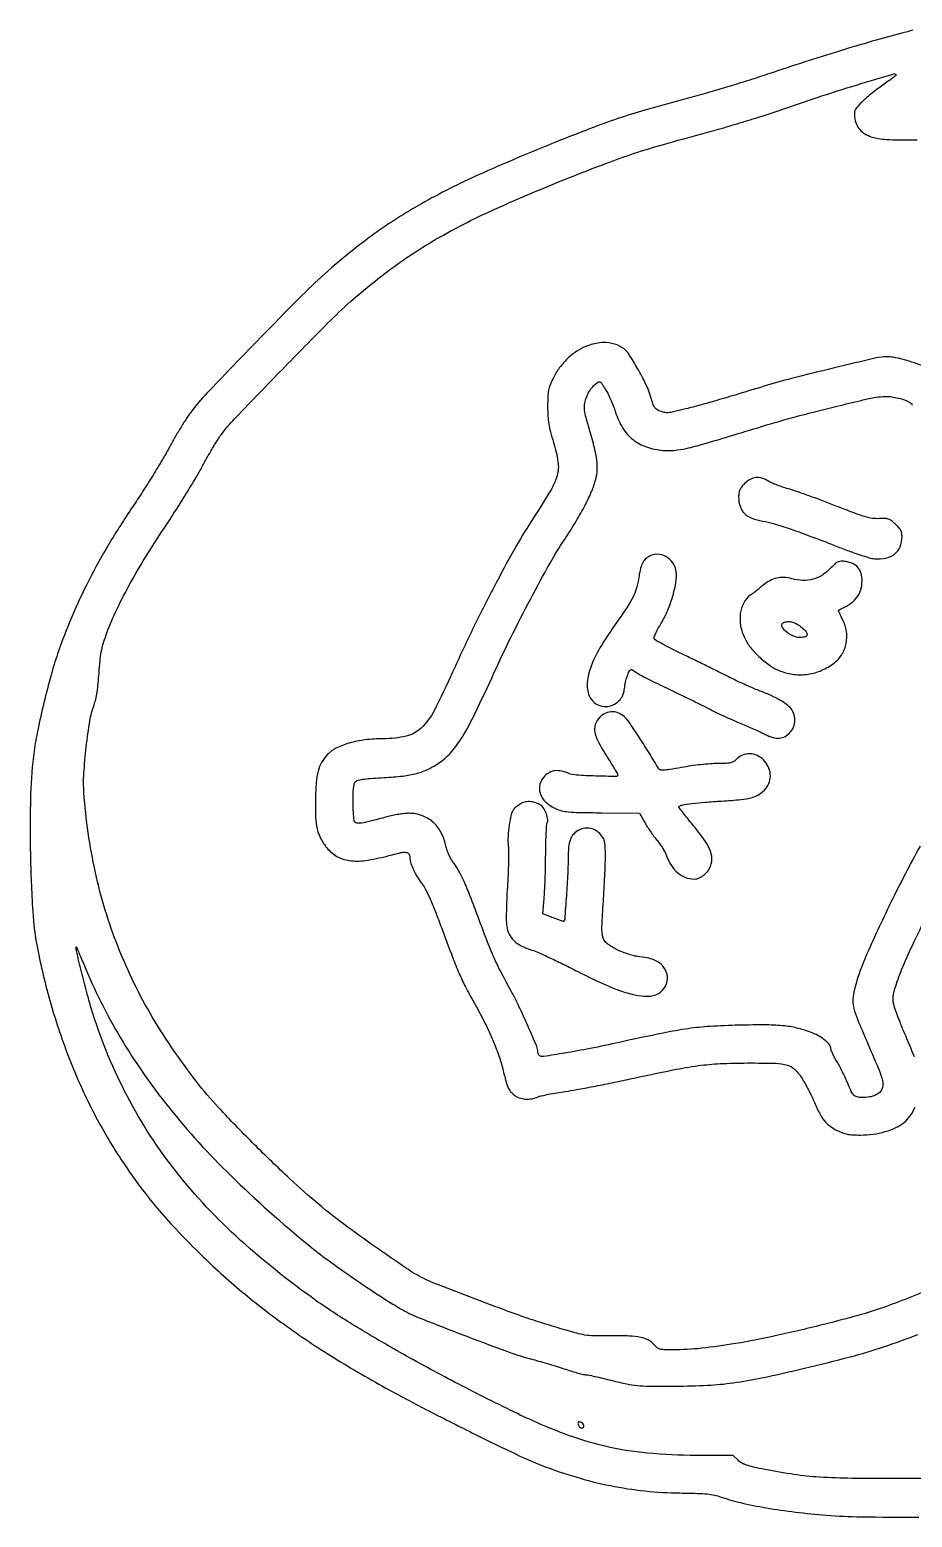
# Model space of a CAD drawing. Extents: x 283 to 3298, y 79 to 3222.
# Drawn here: x 407 to 904, y 79 to 916 of the extents above; entities that cross this region are included whole.
import ezdxf

# ---------------------------------------------------------------- set-up
doc = ezdxf.new("R2010")
doc.units = 0

msp = doc.modelspace()

# ---------------------------------------------------------------- linework, layer by layer
for points in [[(904.059446, 915.776656, -0.001696), (897.930393, 914.144609, 0.005793), (881.269694, 909.561689, 0.004164), (862.768037, 904.073843, 0.003962), (843.248123, 897.937136, 0.003769), (823.5, 891.391495, -0.005635), (813.312581, 888.056953, -0.003091), (800.765625, 884.191171, -0.00308), (787.978609, 880.423586, -0.004916), (777, 877.378766, 0.004063), (755.2248, 871.379602, 0.010958), (739.891216, 866.655253, 0.010895), (724.729776, 861.248042, 0.003976), (703.5, 852.957089, 0.010253), (659.654213, 834.379291, 0.02318), (627.480212, 818.13169, 0.027962), (600.901069, 801.099249, 0.024152), (575, 780.405636, 0.016445), (560.129977, 766.405363, 0.002953), (533.447192, 739.255598, 0.00221), (506.686868, 711.45854, 0.029921), (497.586198, 700.700949, 0.017213), (495.039441, 697.040814, 0.006592), (491.742587, 691.785784, 0.006518), (488.310361, 685.982364, 0.007963), (485.258547, 680.463421, -0.011749), (481.667877, 674.084549, -0.00452), (476.395358, 665.392083, -0.004472), (470.503862, 656.06179, -0.005496), (464.831667, 647.463421, 0.013831), (451.465715, 626.448407, 0.016771), (440.161771, 606.01413, 0.017464), (430.642072, 585.625193, 0.017801), (422.634042, 564.749876, 0.015792), (418.942785, 552.779683, 0.007649), (414.943569, 537.262479, 0.007618), (411.452922, 521.776702, 0.017487), (409.413212, 510, 0.027636), (407.447349, 485.863886, 0.011036), (407.316519, 452.673473, 0.010781), (408.614503, 419.988156, 0.033998), (411.439384, 398.249132, 0.021862), (419.440894, 365.680045, 0.023525), (430.097212, 334.737033, 0.024361), (443.19205, 305.98859, 0.027963), (458.495418, 279.991575, 0.01127), (468.062102, 266.317978, 0.014873), (477.420467, 254.328608, 0.014272), (487.7811, 242.540976, 0.009187), (500.421617, 229.452088, 0.019912), (523.400756, 208.274145, 0.018861), (548.400056, 188.586325, 0.01782), (576.174336, 169.839008, 0.014018), (607.5, 151.481746, 0.00626), (629.989228, 139.500202, 0.004063), (656.271013, 126.187241, 0.003616), (680.795806, 114.233926, 0.018185), (694.788138, 108.153808, 0.020941), (714.320406, 101.426983, 0.022832), (733.795555, 96.57555, 0.02322), (753.320094, 93.583736, 0.023356), (773, 92.422945, -0.003976), (782.630785, 92.228715, -0.017232), (788.33547, 91.871256, -0.028169), (792.452842, 91.234808, -0.03324), (796.245192, 90.160126, 0.029096), (807.133034, 86.97708, 0.013792), (821.470686, 84.090623, 0.012642), (837.936715, 81.672715, 0.010601), (855.5, 79.922614, 0.015767), (874.913871, 79.017561, 0.003684), (907.503326, 78.767121, 0.003423)], [(923.735322, 211.387246, -0.003835), (901.524452, 202.15344, -0.013192), (886.916187, 196.655796, -0.015312), (873.186727, 192.364498, -0.006655), (854.70387, 187.467229, -0.007119), (827.245584, 180.995644, -0.012408), (804.285281, 176.522495, -0.014922), (785.057437, 173.856895, -0.026985), (769.191568, 173, -0.007014), (764.044687, 173.072201, -0.057577), (761.726024, 173.406242, -0.105458), (760.149773, 174.203454, -0.048263), (758.494668, 175.823967, 0.095994), (755.242577, 178.453208, 0.07114), (750.884238, 180.026599, 0.043548), (744.470355, 180.782847, 0.011818), (734.243532, 180.851276, -0.006474), (725.62453, 180.816835, -0.030239), (720.673327, 181.161059, -0.031411), (715.884158, 182.095391, -0.00735), (708, 184.278864, -0.002645), (702.59224, 185.893566, -0.002003), (696.675, 187.720471, -0.002025), (691.133851, 189.480281, -0.004713), (687, 190.854737, -0.006493), (673.597839, 195.646925, -0.002173), (654.130339, 202.99084, -0.001215), (634.528848, 210.537378, -0.025195), (628.776062, 213.108591, -0.03047), (618.890011, 218.922464, -0.00559), (601.441205, 230.955267, -0.006424), (583.513409, 243.964871, -0.013503), (570, 254.618165, -0.014374), (553.146016, 269.500315, -0.007945), (533.38788, 288.581882, -0.007833), (514.865139, 307.635872, -0.020584), (502.380624, 322.031119, -0.034757), (476.144536, 360.070542, -0.039662), (456.715297, 399.7822, -0.039996), (443.922577, 441.763707, -0.036466), (437.474308, 486.56966, -0.033402), (437.439022, 497.406039, -0.012742), (438.781519, 512.449468, -0.012124), (440.828807, 527.111446, -0.046705), (443.158403, 536, 0.032498), (444.083915, 539.162605, 0.016187), (444.861629, 543.265116, 0.013844), (445.49467, 548.211453, 0.008793), (445.970505, 554, -0.008697), (446.530843, 560.832645, -0.021353), (447.243472, 565.820313, -0.024393), (448.313638, 570.322021, -0.015071), (449.985475, 575.5, -0.024892), (455.220028, 588.154383, -0.013958), (462.758957, 602.999064, -0.012784), (472.066958, 619.128671, -0.010724), (482.730451, 635.750318, 0.005115), (488.718234, 644.857323, 0.004266), (494.897152, 654.650449, 0.004307), (500.397851, 663.709169, 0.011694), (504.088684, 670.250318, -0.006548), (507.098445, 675.715053, -0.006274), (510.292621, 681.17827, -0.006229), (513.230932, 685.927221, -0.02237), (515.276379, 688.84592, -0.02747), (523.372653, 698.247704, -0.001676), (549.164046, 724.888198, -0.002264), (574.671427, 750.823282, -0.015897), (587.549998, 763, -0.024204), (612.462777, 783.031035, -0.02829), (637.971094, 799.46178, -0.02352), (668.810141, 815.074383, -0.010431), (710.817934, 832.872211, -0.004808), (731.325704, 840.832858, -0.010302), (747.328573, 846.494628, -0.010192), (763.657171, 851.528977, -0.004606), (785.247024, 857.491871, 0.004907), (796.091125, 860.493918, 0.003451), (808.233296, 864.074876, 0.003482), (819.806313, 867.663148, 0.007292), (828.747024, 870.647886, -0.004982), (850.764442, 878.111309, -0.005356), (872.403687, 884.951134, -0.001058), (892.891842, 891.139228, -0.275844), (894.63342, 890.699913, -0.445833), (894.617748, 890.406523, -0.003834), (892.643384, 888.83913, -0.009739), (890.22628, 887.024991, -0.005753), (887.274696, 884.949463, 0.011143), (883.978889, 882.578377, 0.0087), (880.503919, 879.862849, 0.008812), (877.355204, 877.219572, 0.021133), (875.142902, 875.1243, 0.013373), (872.66649, 872.431478, 0.07025), (871.573342, 870.750336, 0.100409), (871.181465, 869.121696, 0.042354), (871.291465, 866.863634, 0.062542), (872.325885, 862.947628, 0.083803), (874.243448, 859.822725, 0.081014), (877.137118, 857.427076, 0.054418), (881.062793, 855.668715, 0.041076), (884.643875, 854.829154, 0.020693), (889.260991, 854.334164, 0.012963), (895.889973, 854.072218, 0.003392), (906.534061, 854, 0.004091)], [(909.5, 726.862892, 0.013079), (903.491966, 729.007749, 0.017128), (897.893972, 730.632559, 0.019088), (893.00481, 731.674962, 0.042999), (889.232183, 732, 0.057581), (883.523081, 731.340341, 0.0016), (859.282973, 725.580992, 0.003605), (835.84512, 719.753832, 0.011389), (820.264682, 715.380241, -0.00102), (804.006669, 710.450563, -0.002719), (792.382059, 707.02051, -0.003728), (783.302715, 704.468275, -0.005654), (775.367207, 702.397428, -0.005347), (769.349141, 700.967605, -0.035495), (766.300048, 700.501758, -0.066817), (764.104606, 700.617752, -0.052438), (761.818758, 701.302368, -0.049457), (759.89549, 702.33964, -0.098404), (758.681832, 703.563595, -0.065977), (757.750742, 705.475287, -0.013174), (756.644336, 709.11476, 0.032089), (755.049568, 713.726508, 0.018452), (752.576087, 719.063524, 0.014862), (749.115057, 725.389734, 0.007691), (744.437036, 733.093713, 0.110349), (740.331236, 737.236584, 0.093677), (734.60668, 739.544811, 0.081531), (727.726326, 739.777214, 0.059594), (720.301996, 737.897404, 0.054928), (714.873663, 735.093557, 0.044018), (709.732594, 730.982721, 0.042831), (705.250587, 725.900317, 0.044938), (701.780736, 720.206177, 0.016641), (699.922994, 716.092544, 0.047768), (699.011415, 713.09743, 0.040546), (698.608248, 709.72366, 0.009468), (698.500162, 704.021357, 0.01373), (698.650043, 698.560956, 0.027258), (699.122634, 694.258524, 0.024836), (700.092911, 689.784663, 0.009539), (701.865546, 683.673319, -0.038438), (704.3259, 672.901225, -0.106896), (703.822354, 665.197683, -0.066466), (699.997496, 656.421273, -0.008729), (689.151692, 639.167478, 0.017209), (679.808603, 623.729357, 0.007343), (668.335946, 602.483628, 0.007026), (656.295329, 578.566833, 0.007173), (645.016576, 554.484157, -0.01275), (634.535153, 532.738685, -0.082605), (627.299206, 523.00953, -0.135452), (618.931074, 518.468227, -0.056541), (606.068499, 516.982636, 0.029597), (595.831988, 516.355338, 0.040015), (586.749382, 514.510713, 0.046113), (579.362855, 511.624329, 0.089105), (574.298846, 507.834861, 0.062374), (571.267713, 503.642878, 0.061435), (569.345133, 498.811771, 0.043928), (568.252383, 492.37761, 0.014994), (567.774427, 482.911008, 0.015703), (567.884807, 472.824111, 0.047083), (568.821295, 466.003054, 0.063339), (570.810125, 460.671561, 0.0515), (574.187113, 455.589167, 0.090454), (579.898429, 450.768769, 0.096438), (586.819014, 448.411378, 0.070519), (595.832548, 448.454447, 0.027181), (608.121087, 450.944581, -0.006928), (615.919837, 452.856575, -0.084755), (618.974282, 453.032286, -0.261697), (620.4332, 451.982898, -0.104551), (621.006649, 449.5, 0.084881), (621.524615, 446.777277, 0.023512), (623.242403, 442.763248, 0.023986), (625.551811, 438.529284, 0.030647), (628.09181, 434.884081, -0.0539), (629.834967, 432.116988, -0.010368), (632.329136, 426.731646, -0.009578), (635.282835, 419.623667, -0.00512), (638.673265, 410.736135, 0.002374), (644.908023, 394.119072, 0.011493), (648.708757, 384.784785, 0.016784), (652.234255, 377.358515, 0.009621), (656.95453, 368.636115, -0.011755), (662.581144, 358.132069, -0.014841), (667.262136, 348.152275, -0.016379), (670.877738, 338.997703, -0.02689), (673.256449, 331.015544, 0.008435), (675.083795, 323.939625, 0.043967), (676.492082, 320.169336, 0.077149), (678.134639, 317.765042, 0.067342), (680.5, 315.840592, 0.065641), (683.324283, 314.588134, 0.062492), (686.424721, 314.083054, 0.05879), (689.722469, 314.350017, 0.047424), (693.127876, 315.377361, -0.040682), (695.130124, 316.010917, -0.00697), (699.034439, 316.84797, -0.007557), (703.658494, 317.699636, -0.00668), (708.5, 318.449523, 0.009669), (714.732972, 319.453118, 0.00291), (724.171875, 321.217579, 0.002915), (734.739923, 323.320831, 0.003162), (745, 325.492758, -0.003726), (768.985832, 330.542008, -0.016237), (783.295035, 332.962322, -0.021976), (795.571988, 334.084367, -0.011326), (811, 334.463107, -0.006569), (826.85524, 334.284795, -0.063465), (833.499004, 333.272911, -0.128088), (837.710687, 330.789956, -0.05658), (841.753917, 325.689402, -0.012004), (843.43068, 322.848702, -0.00725), (845.286422, 319.408762, -0.007261), (847.03155, 315.936346, -0.012632), (848.363733, 313, 0.017284), (851.452702, 306.356358, 0.04921), (854.195104, 302.060108, 0.063828), (857.271591, 299.035784, 0.048626), (861.297962, 296.555046, 0.023788), (864.437268, 295.200124, 0.040799), (867.176962, 294.417273, 0.035381), (870.265006, 294.025973, 0.013523), (874.598957, 293.903433, 0.034297), (881.717041, 294.383515, 0.036204), (888.571786, 295.832275, 0.038888), (894.593448, 298.087853, 0.063854), (899.187416, 300.991591, 0.067648), (902.437114, 304.518597, 0.038741), (905.37755, 309.514567, 0.037868)], [(908.181786, 456.58447, 0.011707), (891.580921, 424.564246, 0.010736), (877.210617, 393.510856, 0.046696), (870.865629, 374.275377, 0.055082), (870.322635, 369.584478, 0.065678), (870.881728, 365.169983, 0.032935), (872.919386, 359.082214, 0.004523), (878.106065, 346.741821, -0.001509), (884.528512, 331.715384, -0.020805), (886.610146, 326.173056, -0.062396), (887.253059, 322.884276, -0.101307), (886.875433, 320.072512, -0.122178), (885.481402, 317.938162, -0.082976), (883.048207, 316.331834, -0.065864), (879.672526, 315.337772, -0.039543), (875.5, 315.02089, -0.057627), (872.718183, 315.351724, -0.138007), (870.918531, 316.353134, -0.08693), (869.422902, 318.469028, -0.014446), (867.414303, 323.052788, 0.012021), (866.170056, 325.930123, 0.007386), (864.573928, 329.260182, 0.007403), (862.896397, 332.509854, 0.013109), (861.404224, 335.130811, -0.011306), (860.100688, 337.401354, -0.014147), (858.999991, 339.566827, -0.012362), (858.181092, 341.414217, -0.098447), (858, 342.325047, 0.15895), (857.286307, 344.513349, 0.058127), (855.047368, 346.932895, 0.04758), (851.667131, 349.310213, 0.031957), (847.420024, 351.382568, 0.035182), (839.788557, 353.909285, 0.036177), (831.948969, 355.312173, 0.024939), (821.81691, 355.868814, 0.007225), (806.155061, 355.721034, 0.009203), (789.93253, 355.034549, 0.02041), (777.620912, 353.780469, 0.01522), (763.443796, 351.306529, 0.003219), (738.890087, 346.082357, -0.004855), (722.393454, 342.628807, -0.007685), (708.185617, 340.024482, -0.00336), (696.164404, 338.094382, -0.178369), (693.917147, 338.551206, -0.103571), (693.565639, 338.885285, -0.051684), (693.269412, 339.426066, -0.048166), (693.068, 340.073502, -0.051381), (693, 340.733481, 0.100539), (692.378257, 343.794268, 0.003505), (687.543418, 354.984912, 0.007311), (682.375887, 366.268718, 0.013778), (677.825034, 375.191658, -0.00501), (672.060374, 386.021107, -0.014349), (668.348874, 393.695746, -0.013143), (664.912076, 401.928427, -0.00366), (659.964101, 415, 0.003753), (654.745334, 428.779212, 0.014027), (651.159171, 437.318238, 0.022119), (648.145059, 443.253547, 0.035885), (645.018335, 447.965468, -0.042344), (643.87965, 449.730445, -0.021281), (642.735352, 452.125135, -0.02089), (641.749622, 454.732549, -0.027857), (641.089178, 457.176147, 0.073733), (638.367874, 464.506514, 0.089687), (633.760312, 470.186112, 0.092816), (627.59613, 473.758496, 0.08524), (620.366647, 475, 0.028384), (617.930513, 474.861596, 0.011658), (614.650793, 474.410047, 0.011491), (611.14436, 473.760692, 0.014455), (607.932371, 472.991649, -0.003243), (598.426499, 470.48905, -0.023556), (593.803461, 469.533424, -0.052278), (591.166387, 469.395446, -0.243087), (589.8919, 470.140669, -0.11491), (589.55106, 471.116782, -0.007741), (589.279127, 474.075666, -0.010797), (589.083924, 477.649175, -0.007866), (589.015313, 481.627555, -0.006319), (589.074404, 486.938572, -0.028908), (589.325668, 490.012313, -0.052247), (589.804453, 491.937394, -0.133258), (590.625139, 493.103856, -0.126612), (591.99947, 493.752276, -0.015092), (595.349699, 494.288727, -0.014222), (600.006799, 494.756712, -0.005763), (606.375139, 495.140453, 0.01558), (617.077242, 495.996476, 0.038172), (624.831868, 497.465986, 0.046905), (631.265801, 499.868127, 0.037541), (637.666061, 503.584822, 0.065264), (644.336296, 509.572232, 0.040745), (650.510443, 518.084809, 0.024274), (657.698059, 531.319582, 0.005801), (668.303026, 554, -0.008726), (677.75902, 573.918701, -0.006327), (688.952108, 595.773194, -0.006223), (699.839974, 615.777861, -0.018864), (707.921108, 629, 0.010029), (714.545379, 639.420157, 0.016733), (719.64368, 648.476173, 0.019925), (723.327653, 656.312755, 0.037218), (725.566319, 662.952407, 0.047724), (726.402744, 668.290745, 0.046004), (726.228272, 673.758447, 0.031736), (724.923637, 680.642545, 0.009646), (722.08993, 690.880045, -0.009165), (719.903599, 698.7493, -0.048324), (719.207737, 703.170999, -0.076369), (719.53303, 706.661707, -0.045259), (720.913748, 710.6175, -0.046374), (722.39248, 713.206444, -0.038392), (724.410592, 715.659727, -0.0379), (726.480071, 717.51139, -0.180419), (727.972506, 717.968392, -0.219833), (728.273875, 717.806624, -0.006041), (729.177152, 716.576309, -0.011391), (730.2089, 715.063143, -0.007439), (731.332691, 713.273773, -0.025197), (732.600149, 710.92879, -0.010306), (734.091949, 707.628419, -0.010166), (735.551885, 704.010873, -0.012809), (736.74809, 700.603601, 0.06107), (740.830414, 691.79551, 0.085754), (746.578463, 685.334648, 0.086163), (754.138602, 681.197395, 0.062262), (763.565198, 679.242703, 0.045336), (769.604303, 679.306179, 0.028961), (776.540544, 680.418611, 0.01659), (786.429294, 682.944769, 0.003503), (803.5, 688.04432, -0.001358), (821.160808, 693.402799, -0.005212), (832.192206, 696.592161, -0.005159), (843.342102, 699.566634, -0.00131), (861.5, 704.159852, -0.002524), (874.986502, 707.461563, -0.014086), (882.271708, 708.990568, -0.026474), (887.152764, 709.607721, -0.045594), (891.245503, 709.532862, -0.047362), (898.886781, 707.951525, -0.116487), (903.799719, 705.068684, -0.078993)], [(904.957961, 337.965767, 0.004244), (899.359962, 351.343137, -0.00681), (896.72426, 357.733496, -0.011468), (894.710188, 363.172642, -0.011603), (893.326235, 367.515554, -0.070624), (892.98807, 369.843137, -0.078622), (893.996117, 376.351684, -0.017999), (897.789503, 386.855244, -0.014916), (903.825177, 400.651521, -0.006614), (912.567367, 418.5, -0.002969)], [(924.087632, 100.57743, -0.001793), (902.5, 100.5, -0.002622), (869.839213, 100.671248, -0.013011), (851.487892, 101.341488, -0.02015), (837.155667, 102.820355, -0.013714), (821, 105.602581, -0.00625), (814.321293, 107.029351, -0.026114), (810.365807, 108.146156, -0.043718), (807.718231, 109.31194, -0.065305), (805.681518, 110.805004), (802.863035, 113.5), (782.181518, 113.552028, -0.022613), (754.504266, 114.874192, -0.034183), (730.703106, 118.746776, -0.033822), (707.468457, 125.864111, -0.021532), (681.5, 137.086779, -0.007124), (648.456815, 153.673775, -0.008021), (617.193188, 170.571752, -0.00865), (589.679461, 186.650485, -0.016596), (568.291347, 200.643443, -0.032339), (522.97345, 237.080442, -0.043322), (487.340809, 275.920523, -0.04596), (460.526269, 318.320981, -0.044466), (441.560555, 365.369565, -0.008922), (439.048612, 374.222778, -0.004177), (436.097955, 385.765544, -0.001556), (433.239817, 397.505685, -0.076949), (433.04409, 399.884389, -0.780432), (433.155443, 399.903952, -0.001509), (434.335592, 397.234789, -0.004075), (435.729549, 393.984378, -0.002265), (437.378779, 390, 0.037643), (458.018215, 348.672182, 0.034284), (485.204705, 309.521796, 0.031011), (520.151619, 271.056497, 0.021232), (564.178202, 231.749188, 0.014349), (574.685878, 223.633241, 0.006125), (589.176179, 213.359923, 0.006149), (604.018158, 203.375456, 0.013264), (615.73225, 196.139271, 0.036591), (625.668765, 191.294192, 0.003485), (650.825947, 181.433381, 0.004314), (675.980155, 172.023646, 0.02231), (690.14499, 167.56852, -0.004601), (694.394025, 166.395703, -0.002695), (699.460648, 164.917316, -0.002695), (704.51362, 163.383609, -0.00458), (708.721045, 162.039386, 0.005795), (712.39498, 160.875436, 0.007406), (715.806906, 159.89282, 0.005896), (718.679117, 159.14778, 0.060576), (719.894423, 159, -0.051099), (721.192329, 158.86701, -0.003061), (725.041078, 158.045312, -0.004568), (729.617953, 156.994896, -0.003355), (734.673378, 155.75, 0.009562), (743.095872, 153.786515, 0.030422), (748.808943, 152.928418, 0.020392), (755.641297, 152.603775, 0.002542), (770.5, 152.579754, 0.011729), (788.464468, 153.063561, 0.021813), (802.969218, 154.431065, 0.017961), (819.037535, 157.247894, 0.005558), (843, 162.620797, 0.006486), (868.832421, 169.070154, 0.015923), (887.587657, 174.656244, 0.014612), (906.861854, 181.703704, 0.004714)]]:
    msp.add_lwpolyline(points, format="xyb")
for points in [[(809.4, 660.6, 0.02565), (807.65303, 658.663965, 0.06501), (806.659672, 657.05455, 0.070815), (806.160164, 655.328844, 0.035104), (806, 653.05034, 0.078684), (806.826715, 647.829453, 0.117909), (809.224001, 643.909026, 0.104154), (813.390531, 641.181158, 0.051883), (819.5, 639.50054, -0.03196), (825.601691, 638.080432, -0.008588), (835.081685, 635.046402, -0.007844), (846.689259, 630.90628, -0.00507), (860, 625.767478, 0.006429), (867.215229, 623.004449, 0.008198), (873.939304, 620.652624, 0.007686), (879.584521, 618.877266, 0.046587), (882.589053, 618.280034, 0.078096), (888.84326, 618.610323, 0.11679), (893.770489, 620.936974, 0.125784), (896.89251, 625.070732, 0.099476), (898, 630.582263, 0.044991), (897.81877, 632.59224, 0.073252), (897.271026, 634.212024, 0.061882), (896.204841, 635.784135, 0.023784), (894.370002, 637.687375, 0.022941), (892.098183, 639.641098, 0.083759), (890.433538, 640.544585, 0.076672), (888.488804, 640.892621, 0.017295), (885.120002, 640.857103, -0.045151), (881.330348, 641.028175, -0.037002), (877.363226, 641.870926, -0.019843), (871.760662, 643.746063, -0.003461), (861.369007, 647.771543, 0.003766), (853.806159, 650.695915, 0.003585), (846.075635, 653.555211, 0.003557), (839.208095, 655.984381, 0.012702), (834.767009, 657.394585, -0.01048), (831.274662, 658.486468, -0.010089), (827.786199, 659.736812, -0.010061), (824.757998, 660.96199, -0.035741), (822.898002, 661.920955, 0.061296), (819.168471, 663.609059, 0.100373), (815.73075, 663.962748, 0.103645), (812.504086, 662.950093, 0.068793)], [(756.5, 620.101208, 0.079157), (753.994194, 618.508281, 0.082492), (752.148792, 616.235304, 0.064918), (750.839342, 613.028592, 0.029344), (749.938615, 608.570374, -0.025896), (748.756297, 602.503272, -0.046664), (747.079826, 597.72601, -0.036473), (744.265139, 592.618452, -0.010315), (739.154824, 585.103943, 0.015595), (728.758747, 569.464339, 0.045514), (722.958387, 557.888457, 0.069881), (720.787809, 548.782596, 0.122398), (721.932513, 541.162928, 0.122608), (724.737794, 537.36905, 0.120909), (729.008411, 535.308996, 0.119136), (733.79884, 535.444847, 0.116722), (738.039567, 537.75, 0.040326), (739.599744, 539.391844, 0.061272), (740.638904, 541.060801, 0.052559), (741.341287, 543.114833, 0.021898), (741.868323, 546, -0.023972), (742.55735, 549.685444, -0.031787), (743.55334, 552.947765, -0.030968), (744.659568, 555.413111, -0.27867), (745.630813, 556, -0.126883), (745.977947, 555.910468, -0.008361), (746.881655, 555.391167, -0.011682), (747.94619, 554.721316, -0.008442), (749.101989, 553.927377, 0.032288), (750.957168, 552.779152, 0.003945), (755.194887, 550.563364, 0.004662), (760.280758, 548.014597, 0.003831), (765.75636, 545.385909, -0.002157), (771.784941, 542.516552, -0.001514), (778.547181, 539.236892, -0.001528), (785.001948, 536.057696, -0.003199), (790, 533.536995, 0.005715), (794.586477, 531.252741, 0.004273), (799.690512, 528.836727, 0.00432), (804.537871, 526.643364, 0.009832), (808.244296, 525.09107, -0.006003), (811.576384, 523.725444, -0.004597), (815.186812, 522.155542, -0.004649), (818.539561, 520.623352, -0.010959), (821.003426, 519.403028, 0.050275), (825.218558, 517.712984, 0.091588), (828.897391, 517.350595, 0.103787), (832.148825, 518.325505, 0.079785), (835.090069, 520.595874, 0.104745), (836.972749, 523.698126, 0.086011), (837.611116, 527.528753, 0.085431), (836.923578, 531.374333, 0.101189), (835, 534.518421, 0.055886), (832.265179, 536.86145, 0.025756), (828.251659, 539.295939, 0.021273), (823.045605, 541.818442, 0.012166), (816.5699, 544.437469, -0.01207), (813.377922, 545.72772, -0.004841), (809.073207, 547.639554, -0.004787), (804.472205, 549.789977, -0.00603), (800.25658, 551.872552, 0.002544), (795.423304, 554.302317, 0.000996), (788.729916, 557.608037, 0.000986), (781.474809, 561.155479, 0.001228), (774.717601, 564.422485, -0.005168), (768.632456, 567.423946, -0.00789), (763.422706, 570.16502, -0.003525), (759.064562, 572.586627, -0.174275), (758.429412, 573.323353, -0.188429), (758.434616, 574.178821, -0.013054), (759.401664, 576.436592, -0.017126), (760.75238, 579.128678, -0.011967), (762.449464, 582.07071, 0.034903), (765.784415, 588.517886, 0.02673), (768.537149, 595.96309, 0.027292), (770.396809, 603.365624, 0.047925), (771, 609.644186, 0.121976), (769.735967, 614.74858, 0.115635), (766.220348, 618.791467, 0.120311), (761.397699, 620.747535, 0.139424)], [(857.97054, 613.089691, -0.059915), (853.14377, 609.100493, -0.075624), (847.860314, 606.740863, -0.075785), (842.123271, 606.061965, -0.060487), (835.961211, 607.020505, 0.053555), (831.50142, 607.777509, 0.072595), (827.43525, 607.435938, 0.070269), (823.538456, 605.928777, 0.046562), (819.580143, 603.206714, -0.004002), (817.69148, 601.655967, -0.003484), (815.689353, 600.06163, -0.003505), (813.857879, 598.644561, -0.010326), (812.571859, 597.705218, 0.12139), (808.858661, 593.462958, 0.087285), (806.970851, 587.430055, 0.077884), (807.154258, 580.462295, 0.068417), (809.434359, 573.544639, 0.057066), (812.90721, 568.114839, 0.03604), (818.067553, 562.631705, 0.036158), (823.922795, 557.979668, 0.060342), (829.502932, 555.084787, 0.060425), (837.36024, 553.18428, 0.066387), (845.190115, 553.309283, 0.06623), (852.729036, 555.483746, 0.059702), (859.730791, 559.608236, 0.091464), (864.162684, 564.493537, 0.09131), (866.563063, 570.641414, 0.087702), (866.666393, 577.453346, 0.076568), (864.471746, 584.243186, -0.004972), (863.522259, 586.18139, -0.008334), (862.767904, 587.830973, -0.002779), (862.160524, 589.24121, -0.420006), (862.221746, 589.388413, 0.047337), (868.085919, 592.411568, 0.079023), (872.220535, 596.099184, 0.090146), (874.656336, 600.505835, 0.081467), (875.5, 605.649431, 0.065361), (874.920079, 610.0668, 0.110943), (873.199486, 613.355243, 0.113543), (870.271197, 615.542969, 0.070666), (866.126347, 616.709879, 0.030763), (863.580918, 616.893022, 0.107428), (861.977692, 616.561825, 0.083918), (860.448919, 615.54883, 0.014432)], [(841.504977, 579.682141, -0.035173), (844.04685, 577.151776, -0.219087), (844.552165, 575.433332, -0.307935), (843.540913, 574.332052, -0.057701), (840.673118, 574, -0.106914), (836.447546, 574.913994, -0.07472), (832.343905, 577.574506, -0.125293), (830.400148, 580.433153, -0.403805), (831.25, 582.337719, -0.07888), (833.738337, 582.910102, -0.080686), (836.261244, 582.676409, -0.070807), (838.842526, 581.600949, -0.044196)], [(727.923077, 529.076923, 0.110453), (725.345702, 525.014701, 0.140392), (725.052316, 520.603261, 0.074446), (727.294121, 514.668477, 0.014773), (733.140726, 504.900109, -0.003624), (735.003017, 501.940443, -0.005522), (736.572588, 499.341716, -0.002216), (737.879388, 497.100392, -0.131609), (738, 496.650109, -0.41908), (737.039369, 495.70528, -0.003534), (725.53653, 495.977423, -0.008063), (714.688674, 496.485994, -0.083394), (710.345757, 497.5, 0.046577), (706.28798, 498.767201, 0.078972), (702.742158, 498.951716, 0.090169), (699.646087, 498.043038, 0.080189), (696.923077, 496.076923, 0.128282), (694.184639, 491.405606, 0.148324), (694.284601, 486.264468, 0.125965), (697.351942, 481.421109, 0.080371), (702.901675, 477.663019, 0.048852), (706.287593, 476.475906, 0.037541), (710.15485, 475.833789, 0.017713), (716.178206, 475.507794, 0.002369), (728.891519, 475.330944), (750.283038, 475.134744), (753.181778, 469.833984, 0.016034), (754.579786, 467.461527, 0.009296), (756.402012, 464.699215, 0.009285), (758.334122, 461.994592, 0.015417), (760.073706, 459.79754, -0.020566), (761.705881, 457.691962, -0.016031), (763.307797, 455.279838, -0.016307), (764.656515, 452.932756, -0.037458), (765.475924, 451.06824, 0.056147), (768.139842, 445.572629, 0.077046), (771.745633, 441.439202, 0.085466), (776.110816, 438.886469, 0.089903), (781.001129, 438, 0.058951), (782.675873, 438.198143, 0.060131), (784.246226, 438.781438, 0.050713), (785.840798, 439.819564, 0.026745), (787.6, 441.4, 0.126647), (790.614801, 446.505033, 0.141743), (790.614129, 452.201777, 0.082149), (787.189157, 459.371319, 0.02208), (779.490029, 469.420783, -0.005173), (776.65416, 472.874026, -0.008548), (774.340032, 475.855107, -0.002918), (772.435909, 478.427693, -0.369777), (772.464475, 478.797808, -0.1559), (774.131222, 479.657266, -0.009459), (779.756521, 480.49515, -0.012087), (787.118303, 481.269293, -0.005964), (796.503305, 481.91478, 0.010059), (807.319994, 482.74779, 0.044821), (813.571341, 483.927759, 0.075237), (817.797014, 485.847018, 0.073825), (821.296691, 488.940751, 0.199953), (823.834717, 497.007951, 0.175077), (820.075564, 505.065243, 0.188112), (812.289901, 508.502442, 0.217266), (804.824865, 505.486008, -0.058541), (803.213215, 504.142396, -0.087838), (801.532489, 503.426299, -0.048709), (799.062402, 503.102856, -0.007697), (794.163338, 503.017277, 0.018592), (790.127726, 502.858792, 0.007967), (784.754822, 502.361112, 0.00787), (779.040145, 501.648619, 0.010282), (773.841149, 500.807786, -0.003767), (767.117148, 499.63022, -0.02686), (763.833918, 499.260524, -0.061718), (761.97281, 499.381399, -0.217477), (761.018162, 500.057786, 0.00719), (755.942029, 508.517013, 0.005725), (750.230431, 517.500859, 0.004276), (744.905294, 525.518046, 0.041534), (742.35, 528.691719, 0.085827), (738.923068, 531.236129, 0.110633), (735.131576, 532.192407, 0.112543), (731.343555, 531.434591, 0.091203)], [(683.594686, 480.513651, 0.024083), (682.389039, 479.791102, 0.019558), (681.168934, 478.906771, 0.019985), (680.107448, 478.00129, 0.047521), (679.416609, 477.228725, 0.099939), (677.987457, 474.156603, 0.021766), (676.863141, 468.393871, 0.023561), (676.216846, 462.08235, 0.03749), (676.325424, 456.658156, -0.023974), (676.486816, 453.228386, -0.005157), (676.419984, 447.278534, -0.005374), (676.19722, 440.383004, -0.005106), (675.823673, 433.375152, 0.005437), (675.459956, 426.465721, 0.006257), (675.267162, 419.866359, 0.005664), (675.237171, 414.274949, 0.035736), (675.457412, 411.435429, 0.07581), (676.847623, 406.94412, 0.089619), (679.464675, 403.356806, 0.074855), (683.580566, 400.465817, 0.037102), (689.5, 398.041378, -0.025159), (693.360065, 396.566938, -0.005088), (700.046134, 393.53809, -0.005357), (707.756887, 389.849036, -0.004991), (715.571944, 385.909308, 0.010882), (728.629885, 379.518346, 0.023205), (739.033638, 375.278375, 0.030005), (747.585393, 372.813753, 0.054675), (754.79966, 372.007006, 0.127289), (760.833849, 373.55481, 0.148931), (764.9381, 377.780674, 0.155263), (765.891122, 383.432705, 0.140535), (763.467274, 388.856523, 0.063253), (761.130186, 391.011812, 0.06156), (758.307827, 392.53777, 0.045974), (754.527191, 393.628198, 0.017701), (749.123255, 394.464409, -0.034438), (746.547701, 394.951663, -0.016631), (743.329067, 395.908929, -0.016206), (739.969016, 397.153562, -0.019842), (736.920691, 398.539939, -0.053546), (731.847696, 401.816731, -0.159659), (729.63184, 405.246137, -0.075548), (729.039078, 410.80685, -0.006258), (729.871474, 425.361463, 0.003393), (730.303559, 432.226313, 0.002888), (730.668495, 439.475873, 0.002911), (730.92413, 446.07813, 0.00822), (731, 450.692867, 0.007111), (730.922673, 456.129714, 0.044648), (730.596974, 458.884594, 0.07688), (729.858055, 460.845477, 0.046452), (728.439719, 462.88927, 0.076335), (725.783292, 465.214047, 0.08819), (722.676056, 466.493527, 0.090007), (719.370519, 466.609796, 0.083412), (716.138409, 465.571574, 0.085699), (713.162693, 463.317718, 0.098559), (711.287503, 460.29393, 0.068004), (710.291931, 455.90006, 0.021759), (710, 449.194877, -0.013159), (709.785985, 441.064402, -0.003985), (709.038441, 428.744278, -0.000747), (708.098939, 415.357479, -0.180378), (707.601244, 414.267911, -0.274428), (707.330106, 414.198756, -0.004061), (705.693016, 414.694539, -0.00972), (703.767807, 415.33601, -0.006105), (701.541747, 416.156859), (695.79316, 418.356718), (696.526369, 426.928359, 0.009467), (696.81894, 431.328171, 0.003089), (697.087494, 437.828955, 0.003077), (697.296757, 445.054273, 0.003467), (697.406969, 452, -0.00382), (697.51308, 458.402455, -0.005771), (697.71238, 463.974442, -0.002478), (697.960425, 468.717372, -0.126288), (698.239689, 469.593846, 0.184932), (698.611786, 471.488067, 0.044084), (697.771688, 474.647676, 0.045177), (696.329631, 477.724537, 0.116064), (694.648111, 479.494911, 0.057903), (691.889452, 480.876711, 0.064284), (688.983069, 481.52754, 0.067876), (686.147657, 481.403729, 0.078302)], [(715.743402, 130.873229, 0.064979), (716.034051, 130.157113, 0.06762), (716.495731, 129.550261, 0.074911), (717.051186, 129.140267, 0.122181), (717.616631, 129, 0.201218), (718.63696, 129.427943, 0.235682), (718.957654, 130.41677, 0.165653), (718.363767, 131.564165, 0.127959), (717.126771, 132.256598, 0.041893), (716.216639, 132.41474, 0.221966), (715.753542, 132.246458, 0.221966), (715.58526, 131.783361, 0.041893)]]:
    msp.add_lwpolyline(points, format="xyb", close=True)

doc.saveas('drawing.dxf')
